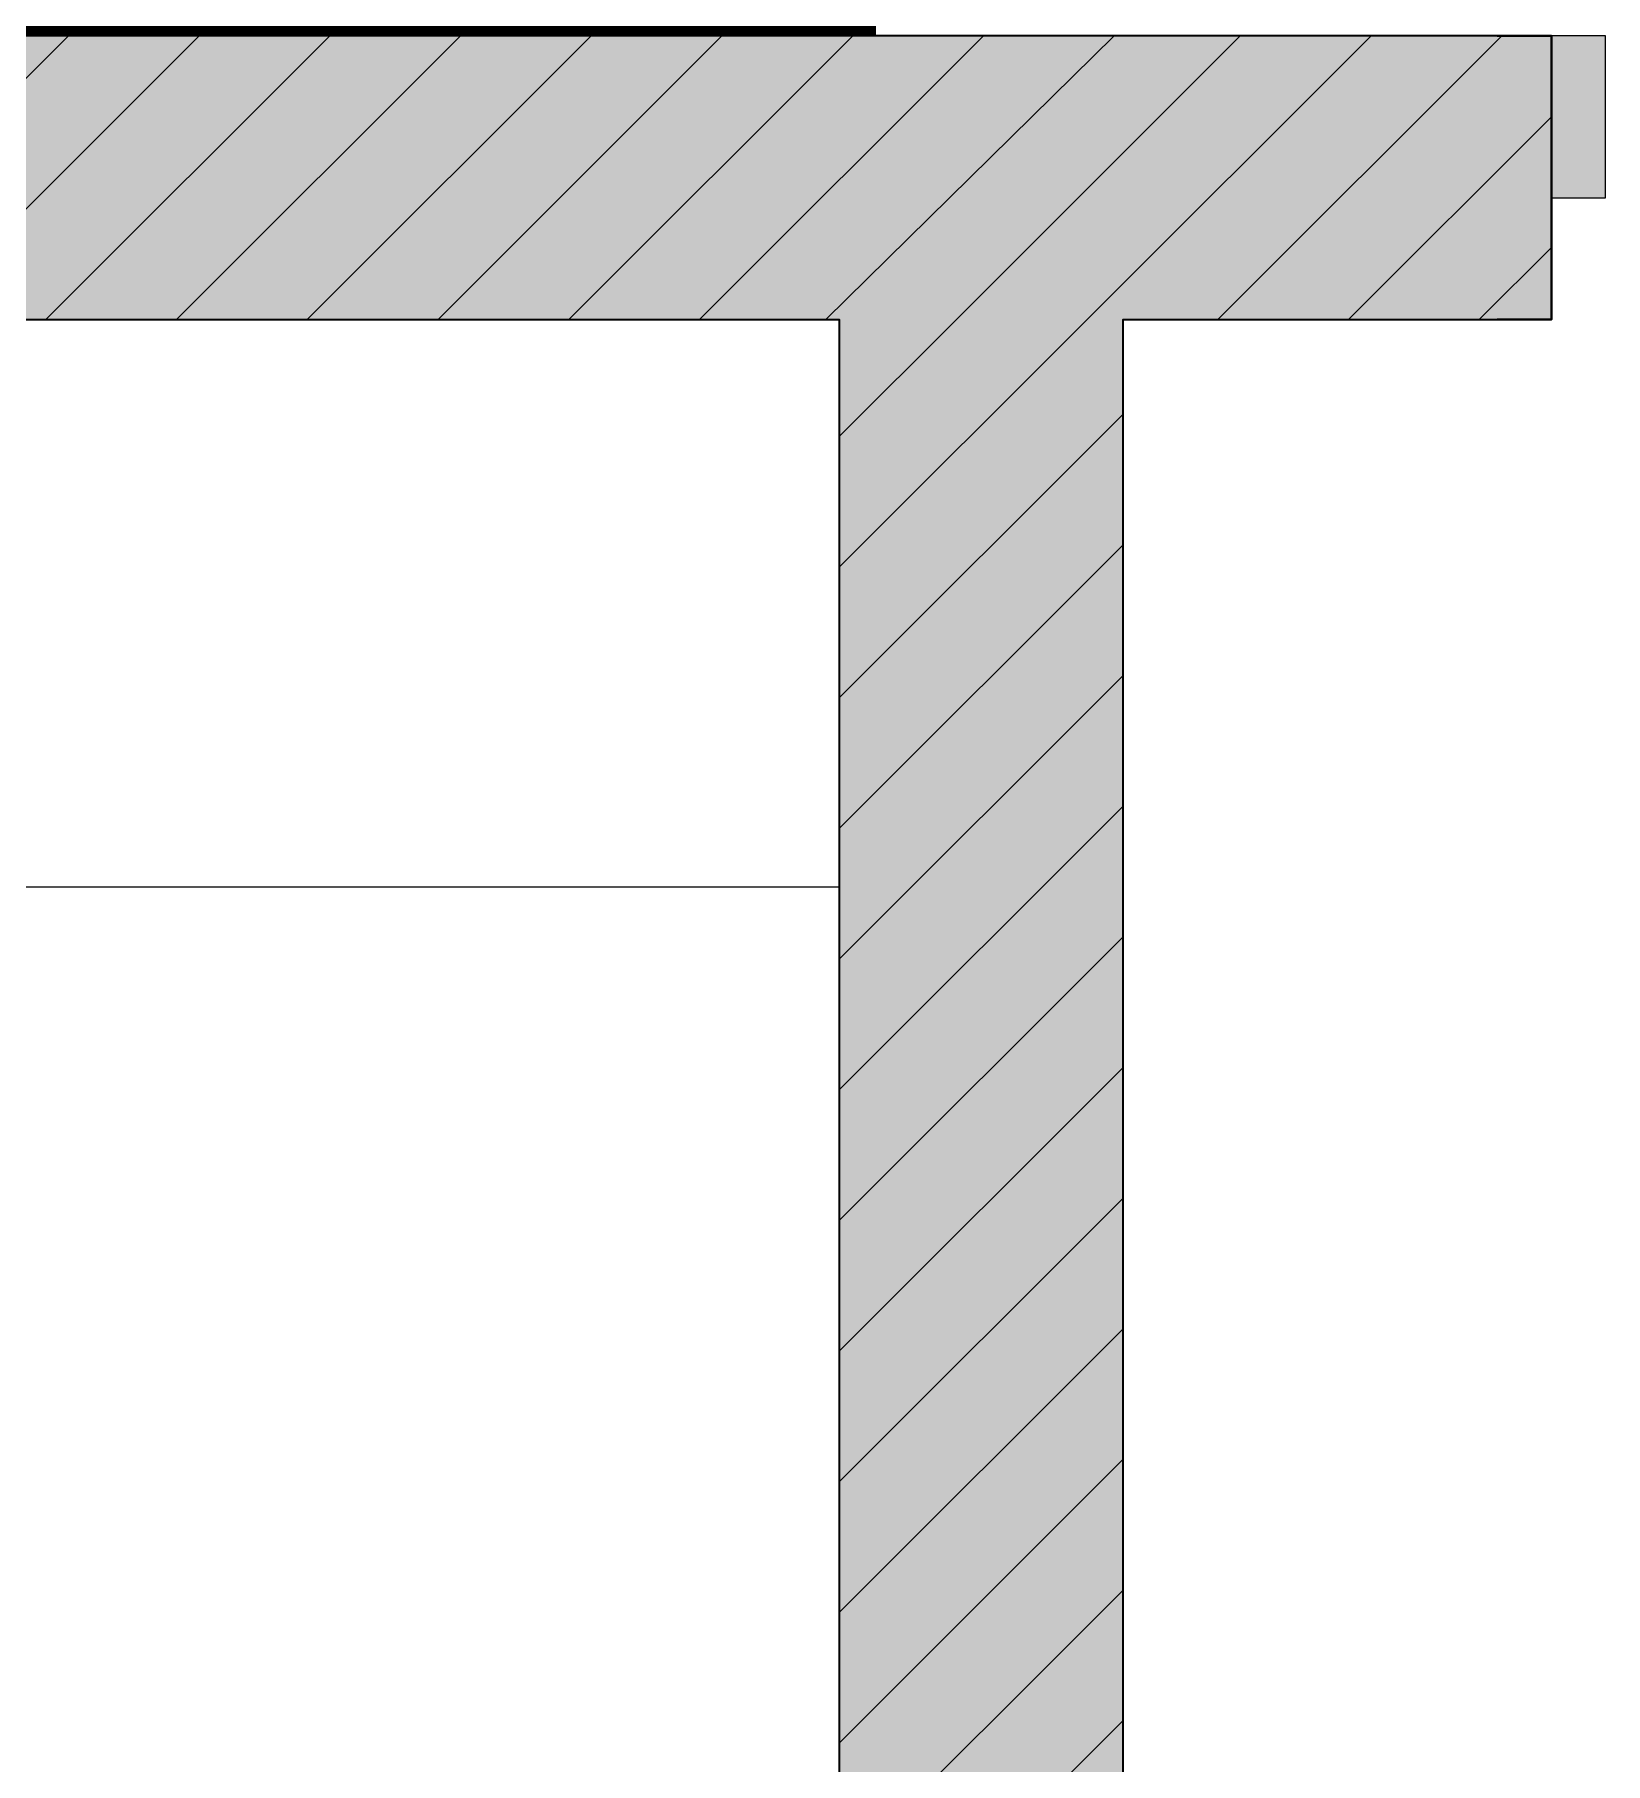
# Model space of a CAD drawing. Header units: millimetres. Extents: x 0 to 72213, y -495 to 58962.
# Drawn here: x 21965 to 24178, y 48673 to 51109 of the extents above; entities that cross this region are included whole.
import ezdxf

# ---------------------------------------------------------------- set-up
doc = ezdxf.new("R2010")
doc.units = ezdxf.units.MM
doc.header["$MEASUREMENT"] = 0
doc.layers.add('PDF_Geometry', color=7, linetype='Continuous', true_color=0xfd8379)
doc.layers.add('PDF_Solid Fills', color=7, linetype='Continuous', true_color=0xffffff)

msp = doc.modelspace()

# ---------------------------------------------------------------- linework, layer by layer
at = {"layer": 'PDF_Geometry', "color": 7, "lineweight": 35}
for points in [[(23098.6, 44307.1), (23498.6, 44307.1), (23498.6, 44707.1), (23498.6, 50707.7), (24101.9, 50707.7), (24101.9, 50879.1), (24101.9, 51107.7), (19498.2, 51107.7), (19498.2, 51958.6), (19428.4, 51958.6), (19498.2, 51958.6), (19498.2, 51882.4), (19498.2, 51958.6)], [(24101.9, 51107.7), (24025.7, 51107.7), (24101.9, 51107.7), (24101.9, 50879.1), (24101.9, 50707.7), (24025.7, 50707.7), (24101.9, 50707.7), (24025.7, 50707.7)], [(24101.9, 50707.7), (24101.9, 50879.1), (24101.9, 51107.7), (24025.7, 51107.7)], [(16850.4, 44307.1), (16945.6, 44307.1), (16945.6, 44503.9), (16945.6, 44605.5), (16945.6, 44707.1), (15599.4, 44707.1), (15599.4, 50707.7), (23098.6, 50707.7), (23098.6, 44707.1)]]:
    msp.add_lwpolyline(points, dxfattribs=at)
at = {"layer": 'PDF_Geometry', "color": 7, "lineweight": 0, "true_color": 0xffffff, "const_width": 603.2}
msp.add_lwpolyline([(23149.4, 51409.4), (21352.4, 51409.4), (19549, 51409.4)], dxfattribs=at)
at = {"layer": 'PDF_Geometry', "color": 39, "lineweight": 13, "true_color": 0x563838}
msp.add_lwpolyline([(23149.4, 51711), (23149.4, 51107.7), (21352.4, 51107.7), (21352.4, 51711), (19549, 51711), (19549, 51107.7), (21352.4, 51107.7), (21352.4, 51711), (23149.4, 51711), (23149.4, 51660.2), (21352.4, 51660.2)], dxfattribs=at)
at = {"layer": 'PDF_Geometry', "lineweight": 9}
for points in [[(21612.7, 50707.7), (22012.8, 51107.7)], [(21796.9, 50707.7), (22196.9, 51107.7)], [(21981, 50707.7), (22381.1, 51107.7)], [(22165.2, 50707.7), (22565.2, 51107.7)], [(22349.3, 50707.7), (22749.4, 51107.7)], [(22533.5, 50707.7), (22933.5, 51107.7)], [(22717.6, 50707.7), (23117.7, 51107.7)], [(22901.8, 50707.7), (23301.8, 51107.7)], [(23079.6, 50707.7), (23485.9, 51107.7)], [(23098.6, 50358.5), (23447.8, 50707.7), (23847.9, 51107.7)], [(23098.6, 50542.6), (23263.7, 50707.7), (23663.7, 51107.7)], [(23632, 50707.7), (24032, 51107.7)], [(23816.1, 50707.7), (24101.9, 50993.4)], [(24000.3, 50707.7), (24101.9, 50809.3)], [(23098.6, 50174.3), (23498.6, 50574.4)], [(23098.6, 49990.2), (23498.6, 50390.2)], [(23098.6, 49806), (23498.6, 50206.1)], [(23098.6, 49621.9), (23498.6, 50021.9)], [(23098.6, 49437.7), (23498.6, 49837.8)], [(23098.6, 49253.6), (23498.6, 49653.6)], [(23098.6, 49069.4), (23498.6, 49469.5)], [(23098.6, 48885.3), (23498.6, 49285.3)], [(23098.6, 48701.2), (23498.6, 49101.2)], [(23098.6, 48517), (23498.6, 48917)], [(23098.6, 48332.9), (23498.6, 48732.9)]]:
    msp.add_lwpolyline(points, dxfattribs=at)
at = {"layer": 'PDF_Geometry', "color": 30, "lineweight": 20, "true_color": 0xff6600}
msp.add_lwpolyline([(24101.9, 50879.1), (24178.1, 50879.1), (24178.1, 51107.7), (24101.9, 51107.7)], close=True, dxfattribs=at)
at = {"layer": 'PDF_Geometry', "color": 7, "lineweight": 13}
msp.add_lwpolyline([(15599.4, 49907.6), (15599.4, 50707.7), (23098.6, 50707.7), (23098.6, 49907.6), (16399.5, 49907.6), (16399.5, 44707.1), (15599.4, 44707.1), (15599.4, 50707.7), (16399.5, 50707.7)], dxfattribs=at)
at = {"layer": 'PDF_Solid Fills', "transparency": 33554559}
for points in [[(15199.4, 51107.7), (15199.4, 50707.7), (24101.9, 51107.7)], [(15199.4, 50707.7), (24101.9, 51107.7), (24101.9, 50707.7)], [(24101.9, 50879.1), (24101.9, 51107.7), (24178.1, 50879.1)], [(24101.9, 51107.7), (24178.1, 50879.1), (24178.1, 51107.7)], [(23098.6, 50707.7), (23098.6, 44707.1), (23498.6, 50707.7)], [(23098.6, 44707.1), (23498.6, 50707.7), (23498.6, 44707.1)]]:
    msp.add_solid(points, dxfattribs=at)

doc.saveas('drawing.dxf')
